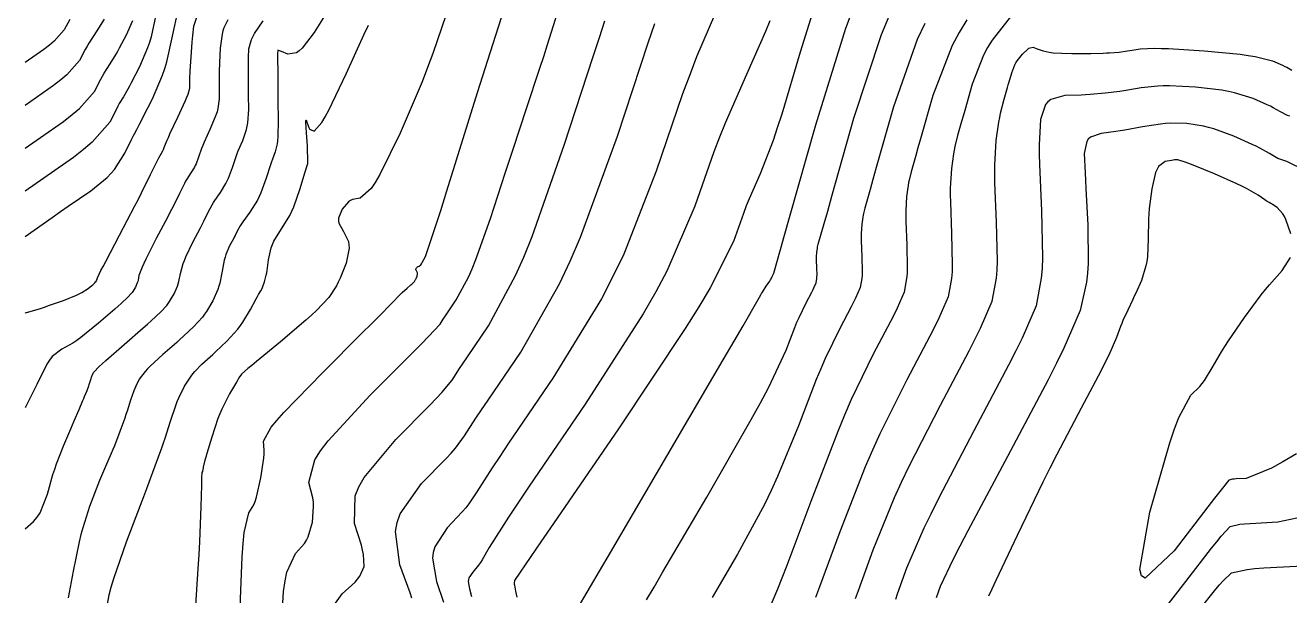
# Model space of a CAD drawing. Header units: metres. Extents: x 837117 to 838479, y 1189012 to 1191015.
# Drawn here: x 837476.5 to 837549.9, y 1190181.6 to 1190214.7 of the extents above; entities that cross this region are included whole.
import ezdxf

# ---------------------------------------------------------------- set-up
doc = ezdxf.new("R2010")
doc.units = ezdxf.units.M
doc.header["$LTSCALE"] = 0.3
doc.layers.add('COTAS 10', color=1, linetype='Continuous')
doc.layers.add('COTAS INT', color=252, linetype='Continuous')

msp = doc.modelspace()

# ---------------------------------------------------------------- linework, layer by layer
at = {"layer": 'COTAS 10'}
for points in [[(837484.077, 1190215.202), (837483.818, 1190214.012), (837483.722, 1190213.693), (837483.615, 1190213.378), (837483.142, 1190212.277), (837482.668, 1190211.359), (837482.561, 1190211.159), (837482.465, 1190210.984), (837482.207, 1190210.547), (837481.971, 1190210.147), (837481.888, 1190209.995), (837481.799, 1190209.825), (837481.415, 1190209.06), (837480.391, 1190207.903), (837479.898, 1190207.486), (837479.314, 1190207.026), (837476.514, 1190205.061)], [(837493.958, 1190215.355), (837493.292, 1190214.267), (837492.592, 1190213.363), (837492.42, 1190213.206), (837492.257, 1190213.09), (837491.749, 1190213.012), (837491.389, 1190213.163), (837491.32, 1190213.192), (837491.263, 1190213.215), (837491.169, 1190213.254), (837491.162, 1190213.057), (837491.162, 1190212.931), (837491.161, 1190212.775), (837491.164, 1190211.957), (837491.17, 1190210.913), (837491.173, 1190210.615), (837491.176, 1190210.313), (837491.188, 1190209.19), (837491.173, 1190208.208), (837491.157, 1190207.995), (837491.137, 1190207.808), (837491.027, 1190207.343), (837490.861, 1190206.929), (837490.806, 1190206.773), (837490.748, 1190206.599), (837490.504, 1190205.823), (837490.195, 1190204.978), (837490.095, 1190204.761), (837489.989, 1190204.551), (837489.552, 1190203.853), (837489.148, 1190203.288), (837489.063, 1190203.162), (837488.988, 1190203.05), (837488.815, 1190202.753), (837488.687, 1190202.494), (837488.641, 1190202.404), (837488.591, 1190202.308), (837488.375, 1190201.894), (837488.159, 1190201.387), (837488.11, 1190201.23), (837488.065, 1190201.067), (837487.943, 1190200.42), (837487.804, 1190199.737), (837487.749, 1190199.551), (837487.687, 1190199.366), (837487.402, 1190198.711), (837487.031, 1190198.088), (837486.914, 1190197.924), (837486.791, 1190197.764), (837486.294, 1190197.215), (837485.692, 1190196.647), (837485.503, 1190196.475), (837485.305, 1190196.296), (837484.505, 1190195.595), (837483.769, 1190194.924), (837483.61, 1190194.763), (837483.471, 1190194.614), (837483.129, 1190194.166), (837482.921, 1190193.748), (837482.866, 1190193.618), (837482.813, 1190193.481), (837482.628, 1190192.935), (837482.425, 1190192.299), (837482.359, 1190192.105), (837482.289, 1190191.904), (837482.001, 1190191.115), (837481.683, 1190190.294), (837481.594, 1190190.073), (837481.504, 1190189.854), (837481.176, 1190189.086), (837480.831, 1190188.273), (837480.73, 1190188.027), (837480.627, 1190187.771), (837480.239, 1190186.768), (837479.848, 1190185.545), (837479.745, 1190185.15), (837479.643, 1190184.731), (837479.291, 1190183.015), (837479.009, 1190181.476)], [(837508.414, 1190180.592), (837509.324, 1190182.131), (837509.845, 1190183.018), (837510.483, 1190184.104), (837513.758, 1190189.692), (837517.027, 1190195.28), (837517.662, 1190196.366), (837518.178, 1190197.253), (837519.064, 1190198.791), (837519.208, 1190199.05), (837519.256, 1190199.13), (837519.308, 1190199.214), (837519.528, 1190199.546), (837519.73, 1190199.849), (837519.771, 1190199.914), (837519.806, 1190199.972), (837519.876, 1190200.112), (837519.906, 1190200.197), (837519.915, 1190200.219), (837519.923, 1190200.241), (837519.956, 1190200.317), (837520.352, 1190201.68), (837520.59, 1190202.514), (837520.883, 1190203.546), (837522.403, 1190208.92), (837524.148, 1190214.523), (837524.582, 1190215.699)], [(837494.179, 1190180.674), (837494.913, 1190181.7), (837495.654, 1190182.38), (837495.804, 1190182.555), (837495.929, 1190182.724), (837496.179, 1190183.285), (837496.149, 1190183.986), (837496.097, 1190184.243), (837496.027, 1190184.527), (837495.619, 1190185.782), (837495.665, 1190187.402), (837495.881, 1190187.917), (837496.185, 1190188.461), (837498.018, 1190190.666), (837499.987, 1190192.649), (837500.377, 1190193.053), (837500.699, 1190193.395), (837501.302, 1190194.105), (837501.723, 1190194.77), (837501.931, 1190195.082), (837502.178, 1190195.451), (837503.402, 1190197.245), (837504.978, 1190200.165), (837505.448, 1190201.242), (837505.932, 1190202.437), (837507.801, 1190207.725), (837509.476, 1190212.876), (837509.837, 1190213.984), (837510.155, 1190214.954)], [(837524.705, 1190181.436), (837524.873, 1190181.9), (837525.732, 1190184.252), (837526.975, 1190187.293), (837527.384, 1190188.191), (837527.821, 1190189.113), (837529.634, 1190192.643), (837531.309, 1190195.812), (837531.658, 1190196.505), (837531.959, 1190197.12), (837532.633, 1190198.676), (837532.886, 1190200.011), (837532.922, 1190200.485), (837532.943, 1190201.006), (837532.891, 1190203.266), (837532.799, 1190205.548), (837532.793, 1190206.082), (837532.796, 1190206.575), (837532.879, 1190208.001), (837533.033, 1190209.068), (837533.081, 1190209.334), (837533.131, 1190209.587), (837533.328, 1190210.395), (837533.525, 1190211.073), (837533.574, 1190211.243), (837533.621, 1190211.406), (837533.772, 1190211.934), (837533.949, 1190212.392), (837534.014, 1190212.511), (837534.084, 1190212.627), (837534.394, 1190213.018), (837534.703, 1190213.304), (837534.774, 1190213.353), (837534.839, 1190213.389), (837535.018, 1190213.413), (837535.19, 1190213.345), (837535.249, 1190213.324), (837535.314, 1190213.302), (837535.592, 1190213.212), (837535.949, 1190213.13), (837536.063, 1190213.113), (837536.185, 1190213.098), (837536.681, 1190213.062), (837537.269, 1190213.048), (837537.448, 1190213.047), (837537.634, 1190213.046), (837538.364, 1190213.053), (837539.088, 1190213.074), (837539.27, 1190213.083), (837539.444, 1190213.092), (837540.006, 1190213.138), (837540.503, 1190213.198), (837540.637, 1190213.217), (837540.769, 1190213.238), (837541.232, 1190213.32), (837542.076, 1190213.357), (837542.447, 1190213.349), (837542.879, 1190213.332), (837544.939, 1190213.205), (837547.04, 1190213.006), (837547.498, 1190212.944), (837547.903, 1190212.879), (837548.917, 1190212.62), (837549.492, 1190212.367), (837549.62, 1190212.306), (837549.734, 1190212.25), (837550.033, 1190212.077)], [(837544.642, 1190180.737), (837545.624, 1190181.977), (837545.84, 1190182.233), (837546.033, 1190182.451), (837546.532, 1190182.924), (837547.434, 1190183.127), (837547.882, 1190183.175), (837548.415, 1190183.22), (837551.057, 1190183.353)]]:
    msp.add_lwpolyline(points, dxfattribs=at)
at = {"layer": 'COTAS INT'}
for points in [[(837501.187, 1190216.056), (837500.175, 1190213.061), (837499.865, 1190212.233), (837499.543, 1190211.406), (837498.273, 1190208.421), (837497.094, 1190206.03), (837496.829, 1190205.577), (837496.59, 1190205.214), (837495.951, 1190204.657), (837495.507, 1190204.579), (837495.391, 1190204.518), (837495.279, 1190204.44), (837494.903, 1190204.017), (837494.701, 1190203.493), (837494.699, 1190203.352), (837494.721, 1190203.213), (837494.993, 1190202.722), (837495.274, 1190202.15), (837495.3, 1190201.959), (837495.305, 1190201.754), (837495.136, 1190200.895), (837494.792, 1190200.011), (837494.685, 1190199.79), (837494.574, 1190199.579), (837494.132, 1190198.904), (837493.414, 1190198.139), (837493.129, 1190197.872), (837492.806, 1190197.58), (837491.328, 1190196.328), (837489.931, 1190195.183), (837489.66, 1190194.96), (837489.439, 1190194.776), (837489.056, 1190194.451), (837488.917, 1190194.24), (837488.85, 1190194.128), (837488.77, 1190193.993), (837488.376, 1190193.312), (837487.926, 1190192.422), (837487.811, 1190192.154), (837487.7, 1190191.877), (837487.333, 1190190.802), (837487.051, 1190189.845), (837486.993, 1190189.643), (837486.945, 1190189.468), (837486.847, 1190189.065), (837486.811, 1190188.88), (837486.802, 1190188.843), (837486.794, 1190188.813), (837486.77, 1190188.755), (837486.747, 1190188.441), (837486.74, 1190188.249), (837486.733, 1190188.011), (837486.703, 1190186.772), (837486.621, 1190184.729), (837486.582, 1190183.984), (837486.534, 1190183.161), (837486.3, 1190179.544)], [(837488.956, 1190179.949), (837489.098, 1190183.862), (837489.152, 1190184.63), (837489.212, 1190185.261), (837489.484, 1190186.403), (837489.783, 1190186.868), (837489.86, 1190187.072), (837489.934, 1190187.309), (837490.185, 1190188.438), (837490.351, 1190189.581), (837490.372, 1190189.826), (837490.383, 1190190.041), (837490.333, 1190190.563), (837490.787, 1190191.368), (837491.115, 1190191.762), (837491.531, 1190192.229), (837493.764, 1190194.534), (837496.097, 1190196.858), (837496.576, 1190197.338), (837496.982, 1190197.746), (837497.844, 1190198.629), (837498.209, 1190199.009), (837498.301, 1190199.1), (837498.39, 1190199.185), (837498.677, 1190199.44), (837498.903, 1190199.631), (837498.952, 1190199.675), (837498.995, 1190199.716), (837499.105, 1190199.833), (837499.172, 1190199.936), (837499.189, 1190199.968), (837499.206, 1190200.002), (837499.258, 1190200.137), (837499.284, 1190200.268), (837499.283, 1190200.299), (837499.279, 1190200.328), (837499.236, 1190200.415), (837499.195, 1190200.49), (837499.191, 1190200.511), (837499.192, 1190200.533), (837499.222, 1190200.613), (837499.28, 1190200.677), (837499.297, 1190200.689), (837499.315, 1190200.699), (837499.382, 1190200.71), (837499.48, 1190200.795), (837499.516, 1190200.851), (837499.557, 1190200.92), (837499.737, 1190201.285), (837500.327, 1190203.02), (837500.626, 1190203.953), (837500.985, 1190205.083), (837502.769, 1190210.798), (837504.58, 1190216.498)], [(837491.329, 1190178.906), (837491.507, 1190181.852), (837491.594, 1190182.456), (837491.696, 1190182.968), (837492.198, 1190184.051), (837492.718, 1190184.624), (837492.832, 1190184.813), (837492.932, 1190185.016), (837493.182, 1190185.861), (837493.25, 1190186.783), (837493.235, 1190187.035), (837493.205, 1190187.284), (837492.976, 1190188.172), (837493.323, 1190189.482), (837493.657, 1190189.997), (837494.094, 1190190.579), (837496.527, 1190193.232), (837499.039, 1190195.739), (837499.525, 1190196.229), (837499.919, 1190196.631), (837500.587, 1190197.344), (837500.776, 1190197.644), (837500.87, 1190197.784), (837500.982, 1190197.95), (837501.533, 1190198.759), (837502.243, 1190200.074), (837502.455, 1190200.56), (837502.673, 1190201.098), (837503.515, 1190203.48), (837504.375, 1190206.116), (837504.605, 1190206.814), (837504.83, 1190207.498), (837505.615, 1190209.854), (837506.389, 1190212.2), (837506.608, 1190212.878), (837506.829, 1190213.568), (837507.645, 1190216.162)], [(837516.881, 1190216.124), (837515.483, 1190212.856), (837515.08, 1190211.812), (837514.67, 1190210.709), (837513.133, 1190206.225), (837511.251, 1190201.418), (837510.625, 1190200.111), (837509.952, 1190198.814), (837507.141, 1190194.217), (837504.572, 1190190.452), (837504.053, 1190189.679), (837503.616, 1190189.023), (837502.732, 1190187.627), (837502.259, 1190186.922), (837502.081, 1190186.7), (837501.883, 1190186.468), (837501.001, 1190185.534), (837500.288, 1190184.444), (837500.198, 1190184.113), (837500.154, 1190183.769), (837500.38, 1190182.423), (837500.795, 1190181.223)], [(837522.571, 1190216.606), (837521.49, 1190213.133), (837520.423, 1190209.538), (837520.163, 1190208.732), (837519.919, 1190208.009), (837519.163, 1190206.079), (837518.529, 1190204.629), (837518.361, 1190204.207), (837518.196, 1190203.777), (837517.628, 1190202.15), (837516.272, 1190199.46), (837515.609, 1190198.359), (837514.823, 1190197.104), (837510.947, 1190191.288), (837507.17, 1190185.785), (837506.446, 1190184.728), (837505.861, 1190183.874), (837504.912, 1190182.475), (837504.896, 1190182.334), (837504.9, 1190182.273), (837504.908, 1190182.202), (837504.968, 1190181.869), (837505.054, 1190181.506)], [(837476.514, 1190202.43), (837478.066, 1190203.537), (837478.558, 1190203.883), (837479.011, 1190204.199), (837480.32, 1190205.091), (837481.264, 1190205.849), (837481.487, 1190206.081), (837481.693, 1190206.321), (837482.296, 1190207.27), (837482.702, 1190208.095), (837482.783, 1190208.258), (837482.85, 1190208.393), (837482.982, 1190208.642), (837483.148, 1190208.954), (837483.238, 1190209.128), (837483.346, 1190209.34), (837483.896, 1190210.422), (837484.483, 1190211.788), (837484.615, 1190212.178), (837484.735, 1190212.574), (837485.056, 1190214.05), (837485.391, 1190215.559)], [(837476.514, 1190197.994), (837476.534, 1190198.001), (837477.389, 1190198.267), (837477.627, 1190198.346), (837477.866, 1190198.426), (837478.733, 1190198.731), (837479.484, 1190199.029), (837479.649, 1190199.105), (837479.795, 1190199.178), (837480.17, 1190199.416), (837480.384, 1190199.601), (837480.428, 1190199.64), (837480.467, 1190199.674), (837480.555, 1190199.755), (837480.599, 1190199.803), (837480.609, 1190199.817), (837480.62, 1190199.831), (837480.652, 1190199.886), (837480.678, 1190199.944), (837480.683, 1190199.96), (837480.688, 1190199.977), (837480.7, 1190200.037), (837480.903, 1190200.455), (837481.027, 1190200.698), (837481.182, 1190200.994), (837481.989, 1190202.523), (837482.873, 1190204.208), (837483.076, 1190204.603), (837483.262, 1190204.967), (837483.784, 1190206.025), (837484.127, 1190206.737), (837484.2, 1190206.884), (837484.264, 1190207.008), (837484.417, 1190207.276), (837484.5, 1190207.408), (837484.52, 1190207.448), (837484.539, 1190207.49), (837484.598, 1190207.651), (837484.747, 1190208.015), (837484.822, 1190208.184), (837484.913, 1190208.384), (837485.366, 1190209.352), (837485.808, 1190210.319), (837485.892, 1190210.517), (837485.959, 1190210.686), (837486.065, 1190211.044), (837486.064, 1190211.204), (837486.063, 1190211.247), (837486.063, 1190211.289), (837486.062, 1190211.439), (837486.073, 1190211.744), (837486.081, 1190211.884), (837486.09, 1190212.049), (837486.139, 1190212.848), (837486.202, 1190213.705), (837486.22, 1190213.906), (837486.238, 1190214.092), (837486.305, 1190214.635), (837486.535, 1190215.342)], [(837512.575, 1190181.355), (837513.013, 1190182.096), (837513.531, 1190182.975), (837516.077, 1190187.312), (837518.652, 1190191.813), (837519.189, 1190192.796), (837519.649, 1190193.665), (837520.677, 1190195.852), (837521.178, 1190197.15), (837521.306, 1190197.459), (837521.43, 1190197.745), (837521.841, 1190198.594), (837522.161, 1190199.2), (837522.228, 1190199.332), (837522.285, 1190199.45), (837522.414, 1190199.747), (837522.463, 1190200.002), (837522.469, 1190200.093), (837522.473, 1190200.192), (837522.464, 1190200.624), (837522.446, 1190201.06), (837522.445, 1190201.162), (837522.445, 1190201.256), (837522.461, 1190201.529), (837522.491, 1190201.733), (837522.5, 1190201.784), (837522.509, 1190201.832), (837522.547, 1190201.987), (837522.889, 1190203.194), (837523.09, 1190203.906), (837523.338, 1190204.781), (837524.616, 1190209.309), (837526.206, 1190214.144), (837526.65, 1190215.214)], [(837533.764, 1190215.254), (837532.629, 1190213.82), (837532.37, 1190213.394), (837532.135, 1190212.957), (837531.483, 1190211.278), (837531.05, 1190209.75), (837530.953, 1190209.409), (837530.866, 1190209.103), (837530.633, 1190208.293), (837530.475, 1190207.648), (837530.436, 1190207.446), (837530.398, 1190207.234), (837530.275, 1190206.383), (837530.209, 1190205.245), (837530.206, 1190204.852), (837530.211, 1190204.426), (837530.284, 1190202.605), (837530.325, 1190200.802), (837530.309, 1190200.387), (837530.281, 1190200.008), (837530.078, 1190198.944), (837529.54, 1190197.702), (837529.301, 1190197.212), (837529.022, 1190196.659), (837527.686, 1190194.131), (837526.12, 1190190.989), (837525.696, 1190190.048), (837525.275, 1190189.077), (837523.792, 1190185.313), (837522.618, 1190182.11), (837522.392, 1190181.493)], [(837481.101, 1190215.043), (837480.658, 1190214.357), (837480.211, 1190213.657), (837480.099, 1190213.469), (837479.993, 1190213.285), (837479.652, 1190212.64), (837478.925, 1190211.818), (837478.575, 1190211.522), (837478.16, 1190211.195), (837476.514, 1190210.04)], [(837479.09, 1190215.015), (837478.771, 1190214.43), (837478.192, 1190213.776), (837477.913, 1190213.54), (837477.583, 1190213.28), (837476.514, 1190212.53)], [(837488.264, 1190215.007), (837488.03, 1190214.534), (837487.98, 1190214.364), (837487.937, 1190214.177), (837487.835, 1190213.363), (837487.788, 1190212.533), (837487.779, 1190212.336), (837487.772, 1190212.154), (837487.762, 1190211.618), (837487.765, 1190211.166), (837487.766, 1190211.038), (837487.768, 1190210.908), (837487.773, 1190210.426), (837487.697, 1190209.86), (837487.647, 1190209.677), (837487.584, 1190209.482), (837487.253, 1190208.682), (837486.896, 1190207.899), (837486.817, 1190207.714), (837486.747, 1190207.543), (837486.567, 1190207.041), (837486.425, 1190206.653), (837486.378, 1190206.553), (837486.329, 1190206.456), (837486.128, 1190206.135), (837485.892, 1190205.768), (837485.821, 1190205.643), (837485.747, 1190205.508), (837485.461, 1190204.934), (837485.07, 1190204.143), (837484.931, 1190203.87), (837484.779, 1190203.574), (837484.117, 1190202.314), (837483.508, 1190201.125), (837483.388, 1190200.875), (837483.29, 1190200.659), (837483.114, 1190200.165), (837483.06, 1190199.897), (837483.038, 1190199.824), (837483.014, 1190199.751), (837482.902, 1190199.494), (837482.757, 1190199.25), (837482.711, 1190199.186), (837482.663, 1190199.123), (837482.468, 1190198.908), (837482.077, 1190198.552), (837481.905, 1190198.4), (837481.706, 1190198.225), (837480.756, 1190197.402), (837479.743, 1190196.581), (837479.503, 1190196.408), (837479.282, 1190196.257), (837478.628, 1190195.909), (837478.079, 1190195.474), (837477.923, 1190195.268), (837477.765, 1190195.026), (837477.18, 1190193.846), (837476.541, 1190192.566), (837476.514, 1190192.523)], [(837476.514, 1190207.551), (837478.737, 1190209.111), (837479.236, 1190209.504), (837479.658, 1190209.861), (837480.534, 1190210.85), (837480.896, 1190211.555), (837480.994, 1190211.732), (837481.091, 1190211.902), (837481.433, 1190212.452), (837481.783, 1190213.014), (837481.885, 1190213.191), (837481.99, 1190213.378), (837482.387, 1190214.131), (837482.747, 1190214.968)], [(837476.514, 1190185.485), (837476.997, 1190185.902), (837477.194, 1190186.151), (837477.368, 1190186.414), (837477.804, 1190187.485), (837478.122, 1190188.63), (837478.221, 1190188.939), (837478.325, 1190189.245), (837478.742, 1190190.323), (837479.152, 1190191.285), (837479.252, 1190191.517), (837479.346, 1190191.735), (837479.636, 1190192.4), (837479.86, 1190192.915), (837479.912, 1190193.038), (837479.96, 1190193.154), (837480.098, 1190193.501), (837480.199, 1190193.778), (837480.223, 1190193.849), (837480.246, 1190193.916), (837480.318, 1190194.14), (837480.382, 1190194.331), (837480.401, 1190194.379), (837480.42, 1190194.425), (837480.493, 1190194.571), (837480.808, 1190194.896), (837480.98, 1190195.054), (837481.188, 1190195.242), (837482.246, 1190196.167), (837483.363, 1190197.138), (837483.608, 1190197.355), (837483.826, 1190197.549), (837484.381, 1190198.061), (837484.727, 1190198.443), (837484.813, 1190198.555), (837484.894, 1190198.669), (837485.152, 1190199.103), (837485.35, 1190199.559), (837485.394, 1190199.687), (837485.432, 1190199.817), (837485.529, 1190200.292), (837485.678, 1190200.863), (837485.749, 1190201.053), (837485.833, 1190201.256), (837486.246, 1190202.104), (837486.685, 1190202.941), (837486.786, 1190203.137), (837486.879, 1190203.318), (837487.138, 1190203.844), (837487.368, 1190204.279), (837487.442, 1190204.403), (837487.52, 1190204.528), (837487.84, 1190204.994), (837488.159, 1190205.503), (837488.237, 1190205.657), (837488.31, 1190205.815), (837488.536, 1190206.432), (837488.747, 1190207.071), (837488.812, 1190207.243), (837488.878, 1190207.414), (837489.14, 1190208.013), (837489.361, 1190208.645), (837489.402, 1190208.836), (837489.435, 1190209.034), (837489.481, 1190209.808), (837489.472, 1190210.612), (837489.47, 1190210.829), (837489.468, 1190211.043), (837489.463, 1190211.797), (837489.466, 1190212.48), (837489.469, 1190212.65), (837489.473, 1190212.812), (837489.496, 1190213.326), (837489.64, 1190213.854), (837489.72, 1190214.024), (837489.818, 1190214.204), (837490.318, 1190214.942)], [(837481.143, 1190180.331), (837481.379, 1190181.646), (837481.502, 1190182.102), (837481.65, 1190182.599), (837482.392, 1190184.729), (837483.199, 1190186.86), (837483.387, 1190187.358), (837483.56, 1190187.816), (837484.058, 1190189.138), (837484.436, 1190190.181), (837484.533, 1190190.464), (837484.627, 1190190.744), (837484.939, 1190191.731), (837485.243, 1190192.632), (837485.331, 1190192.857), (837485.422, 1190193.072), (837485.764, 1190193.76), (837486.134, 1190194.331), (837486.241, 1190194.472), (837486.351, 1190194.605), (837486.765, 1190195.023), (837487.246, 1190195.454), (837487.398, 1190195.595), (837487.559, 1190195.746), (837488.206, 1190196.368), (837488.846, 1190197.066), (837489.001, 1190197.264), (837489.146, 1190197.464), (837489.593, 1190198.203), (837489.918, 1190198.827), (837489.986, 1190198.954), (837490.045, 1190199.062), (837490.181, 1190199.287), (837490.261, 1190199.425), (837490.285, 1190199.478), (837490.31, 1190199.537), (837490.406, 1190199.805), (837490.502, 1190200.189), (837490.526, 1190200.322), (837490.55, 1190200.467), (837490.627, 1190201.084), (837490.785, 1190201.778), (837490.86, 1190201.971), (837490.948, 1190202.165), (837491.861, 1190203.656), (837491.982, 1190203.904), (837492.098, 1190204.165), (837492.473, 1190205.214), (837492.748, 1190206.127), (837492.801, 1190206.302), (837492.843, 1190206.444), (837492.914, 1190206.673), (837492.917, 1190206.732), (837492.917, 1190206.765), (837492.918, 1190206.805), (837492.916, 1190207.013), (837492.902, 1190207.388), (837492.895, 1190207.534), (837492.886, 1190207.699), (837492.839, 1190208.446), (837492.808, 1190209.068), (837492.808, 1190209.154), (837492.812, 1190209.202), (837492.86, 1190209.063), (837492.971, 1190208.751), (837493.014, 1190208.69), (837493.063, 1190208.639), (837493.287, 1190208.549), (837493.728, 1190209.047), (837493.915, 1190209.368), (837494.129, 1190209.767), (837495.136, 1190211.869), (837496.19, 1190214.171), (837496.435, 1190214.696)], [(837498.96, 1190181.451), (837498.85, 1190181.77), (837498.263, 1190183.391), (837498.007, 1190185.322), (837498.105, 1190185.837), (837498.277, 1190186.343), (837499.51, 1190188.1), (837500.935, 1190189.558), (837501.229, 1190189.877), (837501.479, 1190190.158), (837502.017, 1190190.866), (837502.67, 1190191.896), (837502.992, 1190192.381), (837503.375, 1190192.951), (837505.272, 1190195.731), (837507.529, 1190199.687), (837508.141, 1190200.998), (837508.747, 1190202.404), (837510.885, 1190208.263), (837512.672, 1190213.676), (837513.056, 1190214.801)], [(837519.736, 1190214.95), (837519.485, 1190214.337), (837518.37, 1190211.841), (837517.135, 1190209.016), (837516.807, 1190208.195), (837516.486, 1190207.356), (837515.381, 1190204.187), (837513.756, 1190200.431), (837513.109, 1190199.223), (837512.375, 1190197.941), (837509.01, 1190192.704), (837505.769, 1190187.952), (837505.114, 1190186.977), (837504.563, 1190186.149), (837503.448, 1190184.389), (837503.038, 1190183.685), (837502.933, 1190183.524), (837502.831, 1190183.377), (837502.492, 1190182.968), (837502.269, 1190182.627), (837502.241, 1190182.523), (837502.227, 1190182.416), (837502.297, 1190181.995), (837502.416, 1190181.558)], [(837528.736, 1190214.796), (837528.292, 1190213.864), (837526.905, 1190209.965), (837525.909, 1190206.438), (837525.711, 1190205.74), (837525.548, 1190205.163), (837525.242, 1190204.089), (837525.165, 1190203.771), (837525.145, 1190203.671), (837525.126, 1190203.567), (837525.066, 1190203.147), (837525.033, 1190202.586), (837525.032, 1190202.392), (837525.034, 1190202.182), (837525.071, 1190201.285), (837525.091, 1190200.396), (837525.083, 1190200.191), (837525.069, 1190200.004), (837524.969, 1190199.479), (837524.704, 1190198.867), (837524.586, 1190198.625), (837524.448, 1190198.353), (837523.789, 1190197.106), (837522.944, 1190195.358), (837522.689, 1190194.769), (837522.425, 1190194.135), (837521.393, 1190191.462), (837520.186, 1190188.512), (837519.811, 1190187.702), (837519.419, 1190186.894), (837517.852, 1190184.004), (837516.379, 1190181.503)], [(837531.174, 1190215.012), (837530.727, 1190214.278), (837530.32, 1190213.523), (837529.194, 1190210.621), (837528.48, 1190208.094), (837528.332, 1190207.574), (837528.207, 1190207.133), (837527.938, 1190206.191), (837527.82, 1190205.71), (837527.79, 1190205.559), (837527.762, 1190205.4), (837527.67, 1190204.765), (837527.621, 1190203.916), (837527.619, 1190203.622), (837527.622, 1190203.304), (837527.678, 1190201.945), (837527.708, 1190200.599), (837527.696, 1190200.289), (837527.675, 1190200.006), (837527.523, 1190199.211), (837527.122, 1190198.285), (837526.943, 1190197.919), (837526.735, 1190197.506), (837525.738, 1190195.619), (837524.458, 1190192.972), (837524.071, 1190192.08), (837523.671, 1190191.119), (837522.11, 1190187.073), (837520.724, 1190183.359), (837520.434, 1190182.608), (837520.185, 1190181.976), (837519.627, 1190180.695)], [(837549.914, 1190209.412), (837549.773, 1190209.463), (837549.381, 1190209.663), (837548.955, 1190209.908), (837548.793, 1190209.988), (837548.611, 1190210.075), (837547.793, 1190210.434), (837546.703, 1190210.776), (837546.35, 1190210.852), (837545.975, 1190210.92), (837544.434, 1190211.097), (837542.927, 1190211.167), (837542.573, 1190211.167), (837542.247, 1190211.159), (837541.297, 1190211.06), (837540.508, 1190210.919), (837540.283, 1190210.884), (837540.055, 1190210.851), (837539.207, 1190210.749), (837538.318, 1190210.673), (837538.064, 1190210.657), (837537.807, 1190210.643), (837536.851, 1190210.612), (837536.039, 1190210.388), (837535.873, 1190210.253), (837535.732, 1190210.087), (837535.436, 1190209.221), (837535.366, 1190207.757), (837535.368, 1190207.213), (837535.38, 1190206.609), (837535.498, 1190203.926), (837535.56, 1190201.209), (837535.535, 1190200.584), (837535.492, 1190200.013), (837535.187, 1190198.408), (837534.377, 1190196.537), (837534.016, 1190195.799), (837533.595, 1190194.965), (837531.582, 1190191.155), (837529.522, 1190187.237), (837529.072, 1190186.334), (837528.674, 1190185.51), (837527.671, 1190183.191), (837527.127, 1190181.689), (837527.019, 1190181.379)], [(837550.8, 1190206.259), (837549.737, 1190206.796), (837549.337, 1190206.916), (837549.228, 1190206.962), (837549.118, 1190207.014), (837548.728, 1190207.248), (837548.176, 1190207.566), (837547.966, 1190207.67), (837547.73, 1190207.782), (837546.669, 1190208.248), (837545.504, 1190208.674), (837545.202, 1190208.761), (837544.91, 1190208.835), (837543.929, 1190208.99), (837542.975, 1190209.002), (837542.699, 1190208.985), (837542.418, 1190208.961), (837541.363, 1190208.8), (837540.333, 1190208.609), (837540.069, 1190208.566), (837539.814, 1190208.527), (837538.967, 1190208.418), (837538.337, 1190208.19), (837538.218, 1190208.076), (837538.124, 1190207.939), (837537.986, 1190207.26), (837538.029, 1190206.12), (837538.05, 1190205.694), (837538.074, 1190205.219), (837538.192, 1190203.103), (837538.209, 1190200.864), (837538.17, 1190200.311), (837538.112, 1190199.787), (837537.742, 1190198.14), (837536.796, 1190195.955), (837536.374, 1190195.092), (837535.882, 1190194.118), (837533.531, 1190189.667), (837531.223, 1190185.361), (837530.76, 1190184.477), (837530.373, 1190183.727), (837529.611, 1190182.131), (837529.382, 1190181.478)], [(837549.97, 1190202.592), (837549.682, 1190203.425), (837549.598, 1190203.602), (837549.512, 1190203.756), (837549.188, 1190204.121), (837548.912, 1190204.294), (837548.857, 1190204.327), (837548.811, 1190204.355), (837548.721, 1190204.402), (837548.604, 1190204.472), (837548.541, 1190204.513), (837548.464, 1190204.565), (837548.075, 1190204.833), (837547.398, 1190205.224), (837547.139, 1190205.352), (837546.849, 1190205.49), (837545.545, 1190206.062), (837544.304, 1190206.572), (837544.054, 1190206.67), (837543.844, 1190206.749), (837543.424, 1190206.882), (837543.213, 1190206.875), (837543.136, 1190206.866), (837543.051, 1190206.854), (837542.675, 1190206.788), (837542.295, 1190206.494), (837542.207, 1190206.338), (837542.127, 1190206.151), (837541.899, 1190205.209), (837541.761, 1190204.064), (837541.736, 1190203.749), (837541.717, 1190203.434), (837541.7, 1190202.305), (837541.652, 1190201.251), (837541.614, 1190200.983), (837541.565, 1190200.727), (837541.299, 1190199.889), (837540.972, 1190199.156), (837540.886, 1190198.966), (837540.8, 1190198.781), (837540.505, 1190198.16), (837540.232, 1190197.562), (837540.161, 1190197.392), (837540.092, 1190197.219), (837539.858, 1190196.579), (837539.409, 1190195.553), (837539.204, 1190195.138), (837538.964, 1190194.665), (837537.808, 1190192.482), (837536.395, 1190189.795), (837535.994, 1190189.005), (837535.587, 1190188.194), (837534.083, 1190185.098), (837532.854, 1190182.487), (837532.62, 1190181.981), (837532.434, 1190181.57)], [(837550.311, 1190189.833), (837549.519, 1190189.374), (837548.845, 1190189.004), (837547.379, 1190188.403), (837546.797, 1190188.374), (837546.68, 1190188.364), (837546.581, 1190188.354), (837546.382, 1190188.309), (837545.848, 1190187.65), (837545.538, 1190187.252), (837545.158, 1190186.761), (837543.198, 1190184.208), (837541.511, 1190182.626), (837541.302, 1190182.747), (837541.205, 1190183.11), (837541.788, 1190186.437), (837542.953, 1190190.467), (837543.222, 1190191.272), (837543.469, 1190191.942), (837544.17, 1190193.241), (837544.695, 1190193.739), (837544.831, 1190193.904), (837544.964, 1190194.08), (837545.409, 1190194.815), (837545.951, 1190195.755), (837546.145, 1190196.061), (837546.358, 1190196.387), (837547.284, 1190197.728), (837548.259, 1190199.044), (837548.502, 1190199.353), (837548.734, 1190199.639), (837549.474, 1190200.472), (837549.954, 1190201.209)], [(837542.402, 1190180.519), (837543.888, 1190182.431), (837545.379, 1190184.354), (837545.681, 1190184.732), (837545.936, 1190185.044), (837546.457, 1190185.616), (837547.008, 1190185.74), (837547.281, 1190185.77), (837547.606, 1190185.797), (837549.218, 1190185.878), (837551.424, 1190186.344)]]:
    msp.add_lwpolyline(points, dxfattribs=at)

doc.saveas('drawing.dxf')
